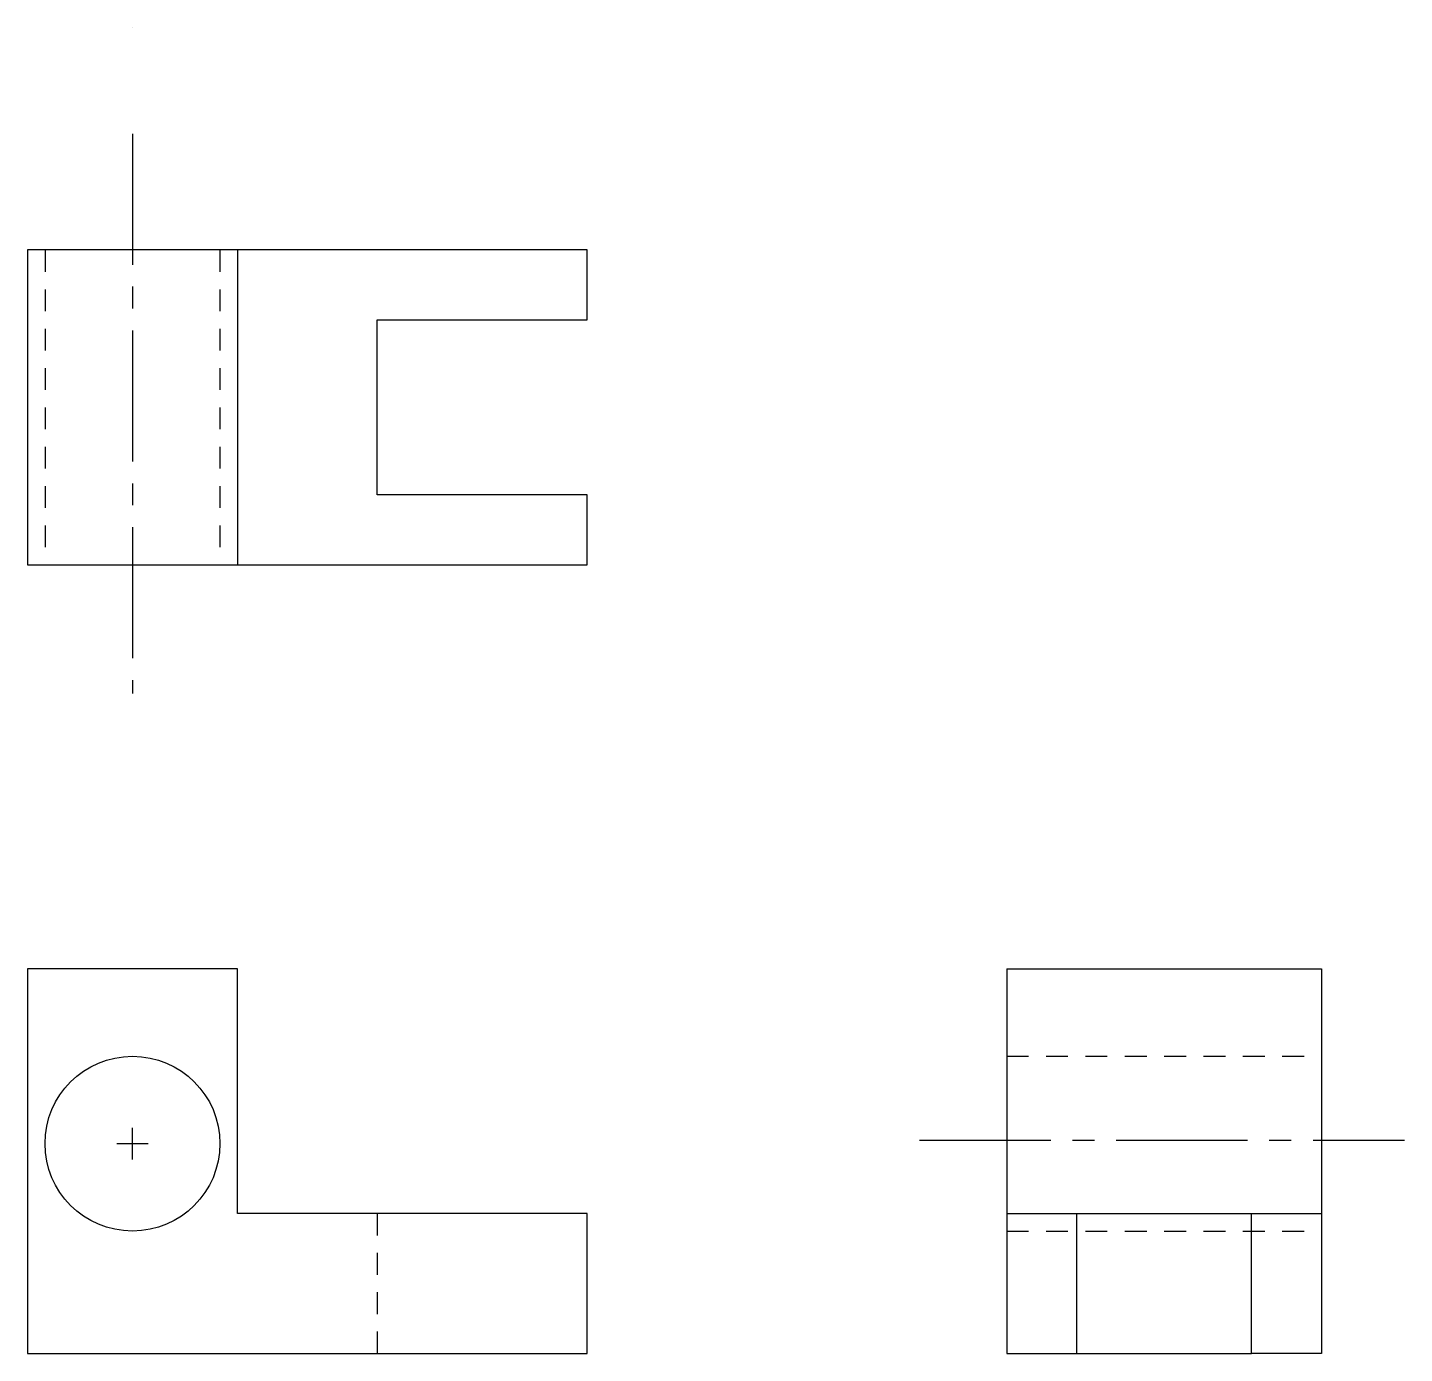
# Model space of a CAD drawing. Header units: inches. Extents: x 1 to 8.87, y 1 to 8.58.
import ezdxf

# ---------------------------------------------------------------- set-up
doc = ezdxf.new("R2010")
doc.units = ezdxf.units.IN
doc.header["$MEASUREMENT"] = 0
doc.linetypes.add('CENTER2', pattern=[1.125, 0.75, -0.125, 0.125, -0.125])
doc.linetypes.add('HIDDEN2', pattern=[0.1875, 0.125, -0.0625])
doc.layers.add('CENTER', color=2, linetype='CENTER2')
doc.layers.add('HIDE', color=1, linetype='HIDDEN2')
doc.layers.add('OBJ', color=7, linetype='Continuous', lineweight=30)

msp = doc.modelspace()

# ---------------------------------------------------------------- linework, layer by layer
at = {"layer": 'CENTER'}
for p, q in [((1.6, 8.5834), (1.6, 8.5834)), ((1.6, 8.5834), (1.6, 8.5834)), ((1.6, 8.5834), (1.6, 8.5834)), ((1.6, 8.5834), (1.6, 8.5834)), ((1.6, 8.5834), (1.6, 8.5834)), ((1.6, 8.5834), (1.6, 8.5834)), ((1.6, 8.5834), (1.6, 8.5834)), ((1.6, 8.5834), (1.6, 8.5834)), ((1.6, 8.5834), (1.6, 8.5834)), ((1.6, 7.9764), (1.6, 4.7755)), ((6.1013, 2.22), (8.8742, 2.22)), ((1, 2.2), (1, 2.2)), ((1, 2.2), (1, 2.2))]:
    msp.add_line(p, q, dxfattribs=at)
at = {"layer": 'CENTER', "color": 0}
for p, q in [((1.6, 2.11), (1.6, 2.29)), ((1.51, 2.2), (1.69, 2.2))]:
    msp.add_line(p, q, dxfattribs=at)
at = {"layer": 'HIDE'}
for p, q in [((1.1, 7.3111), (1.1, 5.5111)), ((2.1, 7.3111), (2.1, 5.5111)), ((6.6, 2.7), (8.4, 2.7)), ((3, 1.8), (3, 1)), ((6.6, 1.7), (8.4, 1.7))]:
    msp.add_line(p, q, dxfattribs=at)
at = {"layer": 'OBJ'}
for p, q in [((4.2, 7.3111), (1, 7.3111)), ((1, 7.3111), (1, 5.5111)), ((2.2, 7.3111), (2.2, 5.5111)), ((4.2, 6.9111), (4.2, 7.3111)), ((3, 5.9111), (3, 6.9111)), ((3, 6.9111), (4.2, 6.9111)), ((4.2, 5.9111), (3, 5.9111)), ((4.2, 5.5111), (4.2, 5.9111)), ((1, 5.5111), (4.2, 5.5111)), ((2.2, 3.2), (1, 3.2)), ((1, 3.2), (1, 1)), ((2.2, 1.8), (2.2, 3.2)), ((6.6, 3.2), (8.4, 3.2)), ((6.6, 3.2), (6.6, 1)), ((8.4, 3.2), (8.4, 1)), ((4.2, 1.8), (2.2, 1.8)), ((4.2, 1), (4.2, 1.8)), ((6.6, 1.8), (8.4, 1.8)), ((7, 1), (7, 1.8)), ((8, 1), (8, 1.8)), ((1, 1), (1, 1)), ((1, 1), (1, 1)), ((1, 1), (4.2, 1)), ((6.6, 1), (7, 1)), ((7, 1), (8, 1)), ((8.4, 1), (8, 1))]:
    msp.add_line(p, q, dxfattribs=at)
msp.add_circle((1.6, 2.2), 0.5, dxfattribs=at)

doc.saveas('drawing.dxf')
